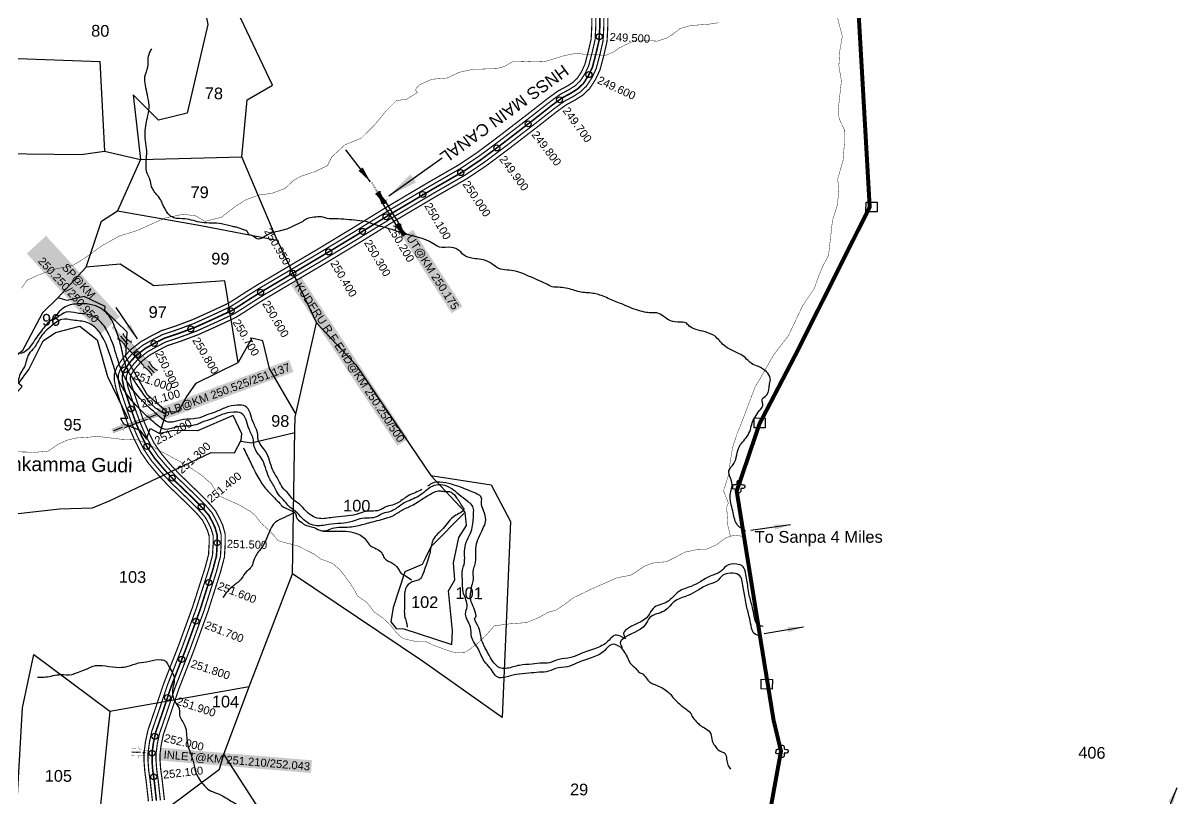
# Model space of a CAD drawing. Header units: feet. Extents: x 751091 to 766702, y 1607162 to 1618807.
# Drawn here: x 757541 to 760424, y 1614378 to 1616315 of the extents above; entities that cross this region are included whole.
import ezdxf
from ezdxf.enums import TextEntityAlignment as Align

# ---------------------------------------------------------------- set-up
doc = ezdxf.new("R2010")
doc.units = ezdxf.units.FT
doc.header["$LTSCALE"] = 15
doc.header["$MEASUREMENT"] = 0
doc.header["$PDMODE"] = 32
doc.header["$PDSIZE"] = 15
doc.linetypes.add('ACAD_ISO02W100', pattern=[15, 12, -3])
doc.linetypes.add('HIDDEN2', pattern=[0.1875, 0.125, -0.0625])
for name, color, linetype in [('CANAL1', 7, 'Continuous'), ('CSMark', 72, 'Continuous'), ('PLOT', 7, 'Continuous'), ('PLOT NO', 7, 'Continuous'), ('ROADS', 6, 'Continuous'), ('STRUCTURE', 5, 'Continuous'), ('TANKS-STREAM', 4, 'Continuous'), ('VILLAGE STONES', 240, 'Continuous')]:
    doc.layers.add(name, color=color, linetype=linetype)
doc.layers.add('VILLAGE BOUNDRY', color=5, linetype='HIDDEN2', lineweight=100)
doc.styles.get("Standard").update_dxf_attribs({"font": 'arial.ttf'})
doc.dimstyles.get("Standard").update_dxf_attribs({"dimtxt": 0.18, "dimasz": 40, "dimexe": 0.18, "dimexo": 0.0625, "dimgap": 0.09, "dimtad": 0, "dimtih": 1, "dimtoh": 1, "dimdec": 4, "dimzin": 0, "dimdsep": 46, "dimtxsty": 'Standard', "dimcen": 0.09, "dimadec": 0, "dimazin": 0, "dimtfac": 1, "dimtdec": 4, "dimtofl": 0, "dimtmove": 0, "dimatfit": 3, "dimfxl": 1, "dimtolj": 1, "dimtzin": 0, "dimarcsym": 0})

# ---------------------------------------------------------------- blocks, each defined once
blk = doc.blocks.new('IN')
at = {"layer": 'STRUCTURE', "color": 190, "const_width": 0.5}
for points in [[(763895.1, 1696672), (763895.1, 1696668), (763889.1, 1696664), (763881.7, 1696664), (763874.3, 1696664), (763868.3, 1696668), (763868.3, 1696672)], [(763871.3, 1696666), (763849.3, 1696666)], [(763871.3, 1696649.2), (763849.3, 1696649.2)], [(763868.3, 1696643.2), (763868.3, 1696647.2), (763874.3, 1696651.2), (763881.7, 1696651.2), (763881.7, 1696651.2), (763881.7, 1696651.2), (763889.1, 1696651.2), (763895.1, 1696647.2), (763895.1, 1696643.2)]]:
    blk.add_lwpolyline(points, dxfattribs=at)
at = {"layer": 'STRUCTURE', "color": 0}
blk.add_circle((763881.7, 1696657.6), 2.11, dxfattribs=at)
blk.add_leader([(763872.7, 1696657.6), (763851.2, 1696657.6)], dimstyle='Standard', override={"dimasz": 10, "dimgap": 0.09, "dimtad": 0}, dxfattribs=at)
blk = doc.blocks.new('SLB')
at = {"layer": 'STRUCTURE'}
h = blk.add_hatch(dxfattribs=at)
h.set_pattern_fill('DOTS', color=6, scale=20, angle=320.3722, style=0)
h.set_pattern_definition([(320.372247934, (-159.4327, -72.9564), (1.2786241598, 0.5641323054), [0, -1.25])])
h.paths.add_polyline_path([(769699.5, 1706871.1), (769699.5, 1706861.1), (769729.1, 1706861.1), (769732.1, 1706863.1), (769792.1, 1706863.1), (769795.1, 1706861.1), (769824.7, 1706861.1), (769824.7, 1706871.1), (769795.1, 1706871.1), (769792.1, 1706869.1), (769732.1, 1706869.1), (769729.1, 1706871.1)])
at = {"layer": 'STRUCTURE', "color": 6, "const_width": 0.628}
for points in [[(769726.1, 1706877.1), (769726.1, 1706873.1), (769732.1, 1706869.1), (769792.1, 1706869.1), (769798.1, 1706873.1), (769798.1, 1706877.1)], [(769726.1, 1706855.1), (769726.1, 1706859.1), (769732.1, 1706863.1), (769792.1, 1706863.1), (769798.1, 1706859.1), (769798.1, 1706855.1)]]:
    blk.add_lwpolyline(points, dxfattribs=at)
at = {"layer": 'STRUCTURE', "color": 6, "linetype": 'ACAD_ISO02W100', "ltscale": 0.5, "const_width": 0.5}
for points in [[(769699.5, 1706871.1), (769729.1, 1706871.1)], [(769699.5, 1706861.1), (769729.1, 1706861.1)], [(769795.1, 1706871.1), (769824.7, 1706871.1)], [(769795.1, 1706861.1), (769824.7, 1706861.1)]]:
    blk.add_lwpolyline(points, dxfattribs=at)
at = {"layer": 'STRUCTURE', "color": 6}
blk.add_lwpolyline([(769732.1, 1706863.1), (769792.1, 1706863.1)], dxfattribs=at)
blk.add_lwpolyline([(769732.1, 1706863.1), (769792.1, 1706863.1)], dxfattribs=at)
at = {"layer": 'STRUCTURE', "color": 0}
blk.add_circle((769762.1, 1706866.1), 1.24, dxfattribs=at)
for points in [[(769703.8, 1706866), (769726.7, 1706866)], [(769818.6, 1706865.8), (769795.7, 1706865.8)]]:
    blk.add_leader(points, dimstyle='Standard', override={"dimasz": 10, "dimgap": 0.09, "dimtad": 0}, dxfattribs=at)
blk = doc.blocks.new('SP')
at = {"layer": 'STRUCTURE'}
h = blk.add_hatch(dxfattribs=at)
h.set_pattern_fill('DASH', color=256, scale=8, style=0)
edge = h.paths.add_edge_path()
edge.add_spline(control_points=[(769825.7, 1706742.1), (769825.3, 1706741.8), (769823.8, 1706740.8), (769820.9, 1706740.3), (769817, 1706739.7), (769811.4, 1706738.9), (769804, 1706739.7), (769798.4, 1706741), (769795.6, 1706741.6)], knot_values=[0, 0, 0, 0, 1.613557, 5.24513, 8.624976, 13.470124, 22.190216, 30.746377, 30.746377, 30.746377, 30.746377], degree=3, periodic=0)
edge.add_line((769795.6, 1706741.6), (769792.6, 1706739.6))
edge.add_line((769792.6, 1706739.6), (769732.6, 1706739.6))
edge.add_line((769732.6, 1706739.6), (769729.6, 1706741.6))
edge.add_spline(control_points=[(769729.6, 1706741.6), (769726.9, 1706740.9), (769721.3, 1706739.5), (769713.9, 1706738.5), (769708.3, 1706739.1), (769704.4, 1706739.6), (769701.5, 1706740), (769700, 1706741), (769699.5, 1706741.3)], knot_values=[0, 0, 0, 0, 8.556161, 17.276253, 22.121402, 25.501247, 29.13282, 30.746377, 30.746377, 30.746377, 30.746377], degree=3, periodic=0)
edge.add_line((769699.5, 1706741.3), (769699.5, 1706722.1))
edge.add_spline(control_points=[(769699.5, 1706722.1), (769700, 1706722.4), (769701.4, 1706723.4), (769704.3, 1706724), (769708.2, 1706724.5), (769713.8, 1706725.3), (769721.2, 1706724.5), (769726.8, 1706723.3), (769729.6, 1706722.6)], knot_values=[0, 0, 0, 0, 1.613557, 5.24513, 8.624976, 13.470124, 22.190216, 30.746377, 30.746377, 30.746377, 30.746377], degree=3, periodic=0)
edge.add_line((769729.6, 1706722.6), (769732.6, 1706724.6))
edge.add_line((769732.6, 1706724.6), (769792.6, 1706724.6))
edge.add_line((769792.6, 1706724.6), (769795.6, 1706722.6))
edge.add_spline(control_points=[(769795.6, 1706722.6), (769798.4, 1706723.3), (769803.9, 1706724.8), (769811.3, 1706725.8), (769817, 1706725.1), (769820.9, 1706724.7), (769823.8, 1706724.2), (769825.2, 1706723.3), (769825.7, 1706723)], knot_values=[0, 0, 0, 0, 8.556161, 17.276253, 22.121402, 25.501247, 29.13282, 30.746377, 30.746377, 30.746377, 30.746377], degree=3, periodic=0)
edge.add_line((769825.7, 1706723), (769825.7, 1706742.1))
h.paths.add_polyline_path([(769764.2, 1706732.1, -1), (769761.1, 1706732.1, -1)], flags=0)
h.paths.add_polyline_path([(769761.1, 1706732.1, 1), (769764.2, 1706732.1, 1)], flags=16)
at = {"layer": 'STRUCTURE', "const_width": 0.628}
for points in [[(769726.6, 1706747.6), (769726.6, 1706743.6), (769732.6, 1706739.6), (769792.6, 1706739.6), (769798.6, 1706743.6), (769798.6, 1706747.6)], [(769726.6, 1706716.6), (769726.6, 1706720.6), (769732.6, 1706724.6), (769792.6, 1706724.6), (769798.6, 1706720.6), (769798.6, 1706716.6)]]:
    blk.add_lwpolyline(points, dxfattribs=at)
at = {"layer": 'STRUCTURE', "color": 3}
blk.add_lwpolyline([(769732.6, 1706724.6), (769792.6, 1706724.6)], dxfattribs=at)
blk.add_lwpolyline([(769732.6, 1706724.6), (769792.6, 1706724.6)], dxfattribs=at)
at = {"layer": 'STRUCTURE', "color": 0}
blk.add_circle((769762.6, 1706732.1), 1.55, dxfattribs=at)
at = {"layer": 'STRUCTURE'}
for points in [[(769699.5, 1706741.3), (769700.9, 1706740.5), (769704.4, 1706739.6), (769707.8, 1706739.2), (769712.6, 1706738.8), (769721.3, 1706739.7), (769729.6, 1706741.6)], [(769825.7, 1706742.1), (769824.3, 1706741.3), (769820.8, 1706740.3), (769817.5, 1706739.8), (769812.7, 1706739.2), (769804, 1706739.9), (769795.6, 1706741.6)], [(769699.5, 1706722.1), (769700.9, 1706723), (769704.4, 1706724), (769707.7, 1706724.5), (769712.5, 1706725), (769721.2, 1706724.4), (769729.6, 1706722.6)], [(769825.7, 1706723), (769824.3, 1706723.8), (769820.8, 1706724.7), (769817.4, 1706725.1), (769812.6, 1706725.5), (769803.9, 1706724.6), (769795.6, 1706722.6)]]:
    blk.add_spline(points, degree=3, dxfattribs=at)
at = {"layer": 'STRUCTURE', "color": 0}
blk.add_text('STREAM', height=5, dxfattribs=at).set_placement((769684.3, 1706732.1), align=Align.MIDDLE_CENTER)
for points in [[(769727.4, 1706732.1), (769700.8, 1706732.1)], [(769824.4, 1706732.1), (769800.5, 1706732.1)]]:
    blk.add_leader(points, dimstyle='Standard', override={"dimasz": 10, "dimgap": 0.09, "dimtad": 0}, dxfattribs=at)
blk = doc.blocks.new('UT')
at = {"layer": 'STRUCTURE'}
h = blk.add_hatch(dxfattribs=at)
h.set_pattern_fill('DASH', color=150, scale=8, angle=-39.6278, style=0)
h.set_pattern_definition([(320.372247933, (-4370.464, -6260.8811), (1.40800153113, 0.132407282), [1, -1])])
h.paths.add_polyline_path([(765163, 1700681.9), (765165.6, 1700680.6), (765167.2, 1700680.3), (765169.1, 1700680), (765172.4, 1700679.6), (765176.4, 1700679.3), (765179.5, 1700679.5), (765183.1, 1700679.9), (765187.7, 1700680.9), (765188.9, 1700681.2), (765193.1, 1700682.2), (765196.1, 1700680.2), (765196.1, 1700672.2), (765193.1, 1700670.2), (765190.5, 1700670.8), (765188.1, 1700671.3), (765185.5, 1700671.8), (765183.6, 1700672.1), (765181, 1700672.5), (765180.3, 1700672.5), (765178.5, 1700672.6), (765176.7, 1700672.6), (765174.6, 1700672.5), (765172.5, 1700672.3), (765170.4, 1700672), (765168.5, 1700671.7), (765166.1, 1700671.2), (765165, 1700670.8), (765163, 1700669.7)])
h.paths.add_polyline_path([(765259.1, 1700682.2), (765256.1, 1700680.2), (765256.1, 1700672.2), (765259.1, 1700670.2), (765261.9, 1700671), (765264.4, 1700671.6), (765266.4, 1700672), (765269.1, 1700672.5), (765272.7, 1700673), (765276.1, 1700673.1), (765278.6, 1700672.9), (765281.2, 1700672.7), (765283.9, 1700672.3), (765286.4, 1700671.9), (765288, 1700671.3), (765289.2, 1700670.6), (765289.1, 1700682.7), (765287.6, 1700681.8), (765285.7, 1700681.2), (765283, 1700680.7), (765281.2, 1700680.4), (765276.7, 1700679.9), (765272.7, 1700679.9), (765268.7, 1700680.3), (765264.8, 1700681), (765261.2, 1700681.7)])
at = {"layer": 'STRUCTURE', "color": 150, "const_width": 0.628}
for points in [[(765190.1, 1700688.2), (765190.1, 1700684.2), (765196.1, 1700680.2), (765256.1, 1700680.2), (765262.1, 1700684.2), (765262.1, 1700688.2)], [(765190.1, 1700664.2), (765190.1, 1700668.2), (765196.1, 1700672.2), (765256.1, 1700672.2), (765262.1, 1700668.2), (765262.1, 1700664.2)]]:
    blk.add_lwpolyline(points, dxfattribs=at)
at = {"layer": 'STRUCTURE', "color": 150}
for points in [[(765196.1, 1700680.2), (765256.1, 1700680.2)], [(765196.1, 1700672.2), (765256.1, 1700672.2)], [(765196.1, 1700672.2), (765256.1, 1700672.2)]]:
    blk.add_lwpolyline(points, dxfattribs=at)
at = {"layer": 'STRUCTURE', "color": 0}
blk.add_circle((765226.1, 1700676.2), 1.89, dxfattribs=at)
at = {"layer": 'STRUCTURE', "color": 150}
for points in [[(765163, 1700681.9), (765164.4, 1700681.1), (765167.9, 1700680.2), (765171.2, 1700679.8), (765176.1, 1700679.4), (765184.7, 1700680.3), (765193.1, 1700682.2)], [(765289.1, 1700682.7), (765287.8, 1700681.9), (765284.3, 1700680.9), (765280.9, 1700680.4), (765276.1, 1700679.8), (765267.4, 1700680.5), (765259.1, 1700682.2)], [(765163, 1700669.7), (765164.3, 1700670.6), (765167.8, 1700671.6), (765171.2, 1700672.1), (765176, 1700672.6), (765184.7, 1700672), (765193.1, 1700670.2)], [(765289.2, 1700670.6), (765287.8, 1700671.4), (765284.2, 1700672.3), (765280.9, 1700672.7), (765276.1, 1700673.1), (765267.4, 1700672.2), (765259.1, 1700670.2)]]:
    blk.add_spline(points, degree=3, dxfattribs=at)
at = {"layer": 'STRUCTURE', "color": 0}
blk.add_text('STREAM', height=5, dxfattribs=at).set_placement((765148.2, 1700675.8), align=Align.MIDDLE_CENTER)
for points in [[(765190.9, 1700676), (765164.2, 1700675.8)], [(765289.3, 1700676.7), (765265.4, 1700676.4)]]:
    blk.add_leader(points, dimstyle='Standard', override={"dimasz": 10, "dimgap": 0.09, "dimtad": 0}, dxfattribs=at)

msp = doc.modelspace()

# ---------------------------------------------------------------- linework, layer by layer
at = {"layer": 'CANAL1', "color": 1, "const_width": 3}
for points in [[(758962, 1616349.2), (758962, 1616307.8), (758960.4, 1616275.1), (758953.5, 1616245.2), (758944.6, 1616211.4), (758936.4, 1616193.7), (758925.6, 1616177.1), (758914.4, 1616166.6), (758900.4, 1616157.6), (758877.3, 1616145.2), (758850.4, 1616125.6), (758801.2, 1616087.1), (758761.5, 1616056.6), (758727.7, 1616030.6), (758674.5, 1615990.9), (758629.6, 1615960.9), (758551.8, 1615916.1), (758449.9, 1615855.8), (758363, 1615802.3), (758279.1, 1615751.6), (758185.4, 1615696.2), (758127.2, 1615661.8), (758099.2, 1615644.4), (758073.3, 1615627.6), (758053, 1615614.9), (758007.7, 1615593.9), (757963.9, 1615574.1), (757920, 1615557.8), (757886.2, 1615546.7), (757859.8, 1615533), (757835.2, 1615519.4), (757808.6, 1615498.6), (757790.6, 1615478.4), (757775.7, 1615456.7), (757769.2, 1615439.4), (757768.8, 1615422.9), (757774, 1615398.6), (757792.1, 1615343.4), (757805.1, 1615307.3), (757818.9, 1615275.6), (757834.4, 1615244.8), (757854.1, 1615215.9), (757879.6, 1615185.8), (757903.9, 1615159.9), (757932.2, 1615132.7), (757958.1, 1615107.5), (757977.1, 1615088), (757988.5, 1615074.5), (757995.5, 1615061.7), (758002, 1615047.4), (758005.9, 1615034), (758005.9, 1615014.1), (758004.4, 1614987.9), (757995.9, 1614955.4), (757964.6, 1614857.1), (757929.9, 1614761.8), (757892.3, 1614665.5), (757872.8, 1614606.9), (757852.9, 1614549.1), (757846.8, 1614520.4), (757843.2, 1614493.2), (757843.3, 1614470.4), (757845, 1614447.6), (757848.7, 1614420.9), (757854.2, 1614371.9)], [(759002, 1616350), (759002, 1616306.8), (759000.1, 1616269.6), (758992.4, 1616235.7), (758982.4, 1616197.8), (758971.4, 1616174.3), (758956.5, 1616151.3), (758939.2, 1616134.9), (758920.7, 1616123.1), (758898.6, 1616111.2), (758874.5, 1616093.7), (758825.7, 1616055.5), (758785.9, 1616024.9), (758751.9, 1615998.7), (758697.6, 1615958.2), (758650.7, 1615926.9), (758572, 1615881.6), (758470.5, 1615821.6), (758383.8, 1615768.1), (758299.6, 1615717.2), (758205.7, 1615661.8), (758147.9, 1615627.6), (758120.7, 1615610.7), (758094.8, 1615593.8), (758072.1, 1615579.7), (758024.4, 1615557.5), (757979.1, 1615537.1), (757933.2, 1615520), (757901.7, 1615509.7), (757878.8, 1615497.8), (757857.4, 1615485.9), (757836, 1615469.2), (757822.1, 1615453.7), (757811.4, 1615438.1), (757809.1, 1615431.7), (757808.9, 1615426.6), (757812.6, 1615409.1), (757830, 1615356.4), (757842.3, 1615322.1), (757855.1, 1615292.6), (757868.9, 1615265.2), (757886, 1615240.2), (757909.4, 1615212.4), (757932.3, 1615188.1), (757960, 1615161.5), (757986.3, 1615135.8), (758006.8, 1615114.9), (758021.7, 1615097.2), (758031.3, 1615079.6), (758039.7, 1615061.4), (758045.8, 1615039.7), (758045.9, 1615013), (758044.1, 1614981.7), (758034.3, 1614944.3), (758002.4, 1614844.2), (757967.4, 1614747.7), (757930, 1614651.9), (757910.7, 1614594.1), (757891.5, 1614538.4), (757886.2, 1614513.6), (757883.2, 1614490.7), (757883.3, 1614472), (757884.8, 1614451.8), (757888.4, 1614425.9), (757894.1, 1614375.2)]]:
    msp.add_lwpolyline(points, dxfattribs=at)
at = {"layer": 'CANAL1', "color": 5, "const_width": 3}
for points in [[(758972, 1616349.4), (758972, 1616307.5), (758970.3, 1616273.7), (758963.2, 1616242.9), (758954.1, 1616208), (758945.1, 1616188.9), (758933.3, 1616170.7), (758920.6, 1616158.7), (758905.5, 1616149), (758882.6, 1616136.7), (758856.4, 1616117.6), (758807.3, 1616079.2), (758767.6, 1616048.7), (758733.8, 1616022.6), (758680.3, 1615982.7), (758634.9, 1615952.4), (758556.9, 1615907.5), (758455, 1615847.3), (758368.2, 1615793.7), (758284.2, 1615743), (758190.5, 1615687.6), (758132.4, 1615653.3), (758104.6, 1615636), (758078.7, 1615619.1), (758057.8, 1615606.1), (758011.9, 1615584.8), (757967.7, 1615564.8), (757923.3, 1615548.3), (757890.1, 1615537.4), (757864.6, 1615524.2), (757840.8, 1615511), (757815.4, 1615491.2), (757798.5, 1615472.2), (757784.6, 1615452.1), (757779.2, 1615437.4), (757778.9, 1615423.8), (757783.6, 1615401.2), (757801.6, 1615346.7), (757814.4, 1615311), (757827.9, 1615279.9), (757843, 1615249.9), (757862.1, 1615222), (757887, 1615192.4), (757911, 1615167), (757939.2, 1615139.9), (757965.1, 1615114.6), (757984.5, 1615094.7), (757996.8, 1615080.2), (758004.4, 1615066.2), (758011.4, 1615050.9), (758015.9, 1615035.4), (758015.9, 1615013.9), (758014.3, 1614986.4), (758005.5, 1614952.7), (757974, 1614853.9), (757939.3, 1614758.3), (757901.7, 1614662.1), (757882.3, 1614603.7), (757862.6, 1614546.5), (757856.7, 1614518.7), (757853.2, 1614492.6), (757853.3, 1614470.8), (757854.9, 1614448.7), (757858.7, 1614422.2), (757864.2, 1614372.7)], [(758992, 1616349.8), (758992, 1616307), (758990.2, 1616270.9), (758982.7, 1616238.1), (758973, 1616201.2), (758962.7, 1616179.2), (758948.8, 1616157.8), (758933, 1616142.8), (758915.6, 1616131.7), (758893.3, 1616119.7), (758868.5, 1616101.7), (758819.6, 1616063.4), (758779.8, 1616032.8), (758745.8, 1616006.7), (758691.9, 1615966.4), (758645.5, 1615935.4), (758566.9, 1615890.2), (758465.4, 1615830.2), (758378.6, 1615776.7), (758294.5, 1615725.8), (758200.6, 1615670.4), (758142.8, 1615636.2), (758115.3, 1615619.1), (758089.4, 1615602.2), (758067.3, 1615588.5), (758020.2, 1615566.6), (757975.3, 1615546.3), (757929.9, 1615529.5), (757897.8, 1615518.9), (757874, 1615506.6), (757851.9, 1615494.3), (757829.2, 1615476.6), (757814.2, 1615459.9), (757802.5, 1615442.8), (757799.1, 1615433.6), (757798.9, 1615425.7), (757803, 1615406.4), (757820.5, 1615353.2), (757833, 1615318.4), (757846, 1615288.3), (757860.3, 1615260.1), (757878, 1615234.1), (757902, 1615205.8), (757925.2, 1615181.1), (757953.1, 1615154.3), (757979.3, 1615128.8), (757999.4, 1615108.2), (758013.4, 1615091.5), (758022.3, 1615075.1), (758030.3, 1615057.9), (758035.8, 1615038.3), (758035.9, 1615013.3), (758034.1, 1614983.2), (758024.7, 1614947.1), (757993, 1614847.5), (757958, 1614751.3), (757920.6, 1614655.3), (757901.2, 1614597.3), (757881.9, 1614541.1), (757876.4, 1614515.3), (757873.2, 1614491.3), (757873.3, 1614471.6), (757874.8, 1614450.8), (757878.5, 1614424.7), (757884.1, 1614374.4)]]:
    msp.add_lwpolyline(points, dxfattribs=at)
at = {"layer": 'CANAL1', "color": 1, "linetype": 'HIDDEN2', "ltscale": 5, "const_width": 4}
msp.add_lwpolyline([(758982, 1616349.6), (758982, 1616307.3), (758980.3, 1616272.3), (758972.9, 1616240.5), (758963.5, 1616204.6), (758953.9, 1616184), (758941.1, 1616164.2), (758926.8, 1616150.8), (758910.6, 1616140.4), (758888, 1616128.2), (758862.4, 1616109.7), (758813.5, 1616071.3), (758773.7, 1616040.8), (758739.8, 1616014.7), (758686.1, 1615974.6), (758640.2, 1615943.9), (758561.9, 1615898.9), (758460.2, 1615838.7), (758438.9, 1615825.6), (758373.4, 1615785.2), (758289.3, 1615734.4), (758215.1, 1615690.5), (758195.6, 1615679), (758137.6, 1615644.7), (758110, 1615627.6), (758084, 1615610.7), (758062.6, 1615597.3), (758016, 1615575.7), (757971.5, 1615555.6), (757926.6, 1615538.9), (757894, 1615528.2), (757868.6, 1615515), (757846.3, 1615502.6), (757826.9, 1615487.5), (757822.3, 1615483.9), (757806.3, 1615466), (757794.8, 1615449.2), (757793.6, 1615447.4), (757789.1, 1615435.5), (757788.9, 1615424.7), (757793.3, 1615403.8), (757814, 1615341.6), (757823.7, 1615314.7), (757837, 1615284.1), (757851.6, 1615255), (757870.1, 1615228), (757894.5, 1615199.1), (757918.1, 1615174), (757946.1, 1615147.1), (757972.2, 1615121.7), (757991.9, 1615101.4), (758005.1, 1615085.9), (758013.4, 1615070.6), (758020.9, 1615054.4), (758025.9, 1615036.8), (758025.9, 1615013.6), (758024.2, 1614984.8), (758015.1, 1614949.9), (757983.5, 1614850.7), (757948.7, 1614754.8), (757911.1, 1614658.7), (757891.8, 1614600.5), (757872.2, 1614543.8), (757866.5, 1614517), (757863.2, 1614492), (757863.2, 1614491.9), (757863.3, 1614471.2), (757864.9, 1614449.7), (757868.6, 1614423.4), (757874.1, 1614373.5)], dxfattribs=at)
at = {"layer": 'CSMark', "color": 84, "const_width": 2}
msp.add_lwpolyline([(758204.9, 1615707.8), (758225.2, 1615673.3)], dxfattribs=at)
at = {"layer": 'CSMark', "color": 3}
for p in [(758980.7, 1616281.2), (758955, 1616186.3), (758881.4, 1616123.4), (758803.1, 1616063.3), (758724.6, 1616003.3), (758634.6, 1615941.7), (758539.6, 1615887.1), (758448, 1615831.3), (758389.1, 1615794.9), (758304.6, 1615743.6), (758215.1, 1615690.5), (758134.6, 1615642.9), (758060.6, 1615596.4), (757960.1, 1615551.3), (757868.4, 1615514.9), (757826.9, 1615487.5), (757794.8, 1615449.2), (757810.6, 1615351.8), (757850.1, 1615258), (757913.6, 1615178.8), (757986.2, 1615107.4), (758025.9, 1615017.1), (758005, 1614918.1), (757972.9, 1614821.5), (757937.4, 1614726), (757901.8, 1614630.7), (757870.1, 1614534), (757863.2, 1614492), (757867.3, 1614432.9)]:
    msp.add_point(p, dxfattribs=at)
at = {"layer": 'PLOT'}
for points in [[(757920.9, 1616672.9), (757979.7, 1616429.4), (758002.6, 1616311.4), (757950.6, 1616089.8), (757879.3, 1616072.4), (757815.7, 1616135.7), (757834.4, 1615974.1), (757777.1, 1615846.5), (757985.1, 1615809.5), (758175.5, 1615772.7), (758087.5, 1615981.2)], [(757346.2, 1616308), (757407.6, 1616268.6), (757482.1, 1616228.4), (757733, 1616218.8), (757744.2, 1615995.1), (757834.4, 1615974.1), (758087.5, 1615981.2), (758101.1, 1616123.6), (758164.1, 1616160.2), (758084.2, 1616327.8), (757979.7, 1616429.4), (757770.1, 1616388.8), (757678.2, 1616410.5), (757676.4, 1616336), (757591.1, 1616369), (757648.7, 1616554.5), (757553.4, 1616545.9)], [(757275.9, 1616142), (757280.3, 1616018.6), (757320.5, 1615991.8), (757414.3, 1615989.9), (757685.9, 1615986.7), (757744.2, 1615995.1)], [(758222.3, 1615339), (758156.5, 1615452.2), (758140.4, 1615521.9), (758112.9, 1615528.2), (758078, 1615467.7), (758045.3, 1615671.2), (757867.9, 1615658.6), (757783.3, 1615712.9), (757698.8, 1615705.7), (757737.2, 1615820.6), (757777.1, 1615846.5)], [(758175.5, 1615772.7), (758274.1, 1615566.1), (758372.3, 1615461.8), (758560, 1615185.3), (758710.9, 1615161.9), (758758.7, 1615070.4), (758738.1, 1614581.4), (758538.7, 1614721.4), (758214.3, 1614939.9), (758220, 1615298.8), (758220.5, 1615330.9), (758274.1, 1615566.1)], [(757698.8, 1615705.7), (757628.2, 1615628.6), (757589.2, 1615591.7), (757538.7, 1615495.8), (757511.6, 1615474.4), (757506.3, 1615436.5), (757417.2, 1615371.9), (757400.6, 1615352.6), (757339.4, 1615251.4), (757333.5, 1615217.3), (757432.7, 1615244.7), (757476.6, 1615241.8), (757455, 1615299.9), (757482.6, 1615353.5), (757512.9, 1615378.3), (757538.5, 1615407.2), (757506.2, 1615435.9)], [(757529.9, 1615414.9), (757555.4, 1615450.3), (757591.1, 1615521.9), (757622.3, 1615542.1), (757682.8, 1615558.2), (757725.7, 1615524.2), (757752.1, 1615432.9), (757800.8, 1615331.1), (757802.5, 1615327.3), (757784.6, 1615327.5), (757792.1, 1615314.5), (757832.3, 1615298.5), (757849.2, 1615276), (757858.8, 1615302.6), (757882.9, 1615290.2), (757899.7, 1615345.2), (757851.6, 1615385.8), (757797.7, 1615480.4), (757801.1, 1615543.6), (757745.3, 1615596.9), (757746, 1615606.9), (757693.4, 1615632.1), (757651.3, 1615622.1), (757628.2, 1615628.6)], [(757899.7, 1615345.2), (757928.6, 1615344.2), (757948.3, 1615380.1), (757973.3, 1615415.5), (758078, 1615467.7)], [(757521.1, 1615089.2), (757632.2, 1615102.1), (757714.7, 1615104.3), (757758.7, 1615122.9), (758010.6, 1615242.9), (758069.4, 1615241.6), (758086, 1615273.6), (758087.5, 1615289.4), (758065.9, 1615334.7), (757976.9, 1615296.7), (757916.6, 1615297.6), (757882.9, 1615290.2)], [(758084.8, 1615271.3), (758110.9, 1615266.5), (758219.9, 1615292.3)], [(758560, 1615185.3), (758645.9, 1615093.7), (758560.1, 1615007), (758546.5, 1614979.4), (758538.5, 1614963.3), (758495.1, 1614944.8), (758466, 1614856), (758459.5, 1614820.3), (758472.8, 1614803.5), (758492.7, 1614802.4), (758612.5, 1614763), (758614.2, 1614797.5), (758604.1, 1614897.7), (758620.1, 1614925.1), (758616.7, 1614967.3), (758629.9, 1615030.6), (758649, 1615060.1), (758645.9, 1615093.7)], [(757308.9, 1614258.2), (757607, 1614223.9), (757727.5, 1614295.1), (757831.1, 1614301.8), (757919, 1614119.9), (757948.1, 1614064.6), (757961.2, 1613962.4), (757838.1, 1613705.3), (757994.6, 1613735.4), (758212.1, 1613773.3), (758263.4, 1613691.9), (758309.4, 1613836.4), (758445.8, 1614083.1), (758251.7, 1614165.3), (758171.1, 1614290.6), (758043, 1614489.8), (758108.9, 1614666.5), (758214.3, 1614939.9)], [(757600.3, 1614224.7), (757520.9, 1614283.8), (757539.6, 1614604.9), (757567.6, 1614738.1), (757758.1, 1614596.5), (758105.9, 1614658.5)], [(757758.1, 1614596.5), (757727.5, 1614295.1)], [(757831.1, 1614301.8), (758031.8, 1614452.3), (758043, 1614489.8)]]:
    msp.add_lwpolyline(points, dxfattribs=at)
at = {"layer": 'ROADS', "linetype": 'HIDDEN2', "ltscale": 10, "const_width": 1}
for points in [[(759308.7, 1615032.6), (759301.8, 1615060.9), (759299.1, 1615106.5), (759303.2, 1615116.6), (759291.2, 1615147.2), (759303, 1615183.9), (759308.1, 1615221.1), (759314.2, 1615257), (759326, 1615292.4), (759334.1, 1615311.4), (759370.6, 1615407.8), (759381, 1615424.6), (759416.8, 1615487.2), (759453, 1615534), (759488.6, 1615608.7), (759517.9, 1615652.3), (759529.7, 1615685.4), (759540.8, 1615711.1), (759553.5, 1615734.6), (759563.3, 1615821.6), (759575.1, 1615859.3), (759579.1, 1615892.1), (759576.5, 1615926.4), (759589.7, 1615971.3), (759593.3, 1616015), (759593.8, 1616047.4), (759580.2, 1616075.9), (759577.5, 1616096.9), (759585.7, 1616170.7), (759579.3, 1616207.7), (759581.7, 1616245.8), (759587.9, 1616282.1), (759574.8, 1616333)], [(759279.1, 1616315.9), (759252.8, 1616312), (759209.5, 1616309), (759182.6, 1616301.4), (759166, 1616288.3), (759150.6, 1616278.2), (759126.1, 1616270), (759099.3, 1616271), (759073.8, 1616273.2), (759043.7, 1616259.6), (759030.9, 1616253.1), (759017.9, 1616243.5), (758996.8, 1616234.5), (758937.8, 1616237.8), (758923.2, 1616239.8), (758892.6, 1616233.5), (758868.2, 1616226), (758843.1, 1616218.4), (758798.6, 1616219.7), (758764.5, 1616218.9), (758743, 1616206.4), (758723.4, 1616201.2), (758695.4, 1616200.4), (758665.5, 1616199.6), (758631.3, 1616192.2), (758600.3, 1616177.8), (758562.5, 1616174.7), (758531.8, 1616161.1), (758520.7, 1616149.1), (758526.3, 1616141.7), (758500.4, 1616125.4), (758473.4, 1616121.1), (758447.4, 1616095), (758419.1, 1616060.4), (758385.5, 1616027.5), (758345, 1616011), (758312.4, 1615980.8), (758301.8, 1615959.5), (758271.5, 1615944.3), (758235.1, 1615932.5), (758215.8, 1615921.2), (758195.7, 1615902.3), (758162.7, 1615889.8), (758129.9, 1615885.5), (758096.2, 1615873), (758070, 1615856.3), (758036.8, 1615830.1), (757995.7, 1615819.8), (757972, 1615833.8), (757940.6, 1615837.6), (757895.4, 1615828), (757874.7, 1615818.8), (757827, 1615797.4), (757781, 1615783), (757736.9, 1615758.4), (757709.3, 1615738.3), (757683.8, 1615720.9), (757664.5, 1615709.6), (757639.1, 1615704.5), (757613.1, 1615698.7), (757580.1, 1615686.2), (757551.5, 1615673.3), (757537.1, 1615653)], [(757505.5, 1615244.5), (757542.2, 1615244), (757574.7, 1615243.5), (757603.3, 1615246), (757628.2, 1615263.2), (757652, 1615273.8), (757672.5, 1615278.8), (757705, 1615280.8), (757723.8, 1615283.4), (757785.7, 1615275.8), (757828, 1615274), (757856.6, 1615262.4), (757882.3, 1615247.4), (757937.2, 1615217.9), (757961.3, 1615203.4), (757987.5, 1615185.6), (758010.9, 1615165), (758030.9, 1615134.6), (758055, 1615123.5), (758080.8, 1615111.9), (758107.7, 1615096.3), (758121.1, 1615085.4), (758135.5, 1615066.6), (758154.4, 1615049.5), (758167.7, 1615035.7), (758177.7, 1615022.6), (758229.1, 1615008.8), (758270, 1614987.9), (758284.5, 1614977), (758314.3, 1614965.9), (758333.8, 1614948.7), (758349.3, 1614928.2), (758366.4, 1614903.7), (758376.4, 1614884.7), (758400.4, 1614868), (758418.1, 1614844.7), (758441, 1614828.6), (758458.8, 1614812), (758476, 1614790.3), (758489.9, 1614778.3), (758525.9, 1614769.9), (758549.6, 1614769.6), (758565.3, 1614762), (758597.8, 1614749.8), (758615.3, 1614744.4), (758631.6, 1614742.5), (758642.9, 1614742.9), (758652.5, 1614747.9), (758677.1, 1614766.7), (758695.4, 1614783.9), (758718.6, 1614810), (758758.1, 1614815), (758798.2, 1614817.9), (758829.4, 1614830.4), (758852.7, 1614843.6), (758872, 1614848.9), (758890.8, 1614861.1), (758915.9, 1614879.9), (758961.3, 1614901.8), (759025.1, 1614929.8), (759060.2, 1614936.6), (759094.3, 1614959.3), (759118.1, 1614967.9), (759148.1, 1614969.8), (759173.1, 1614982.4), (759194.7, 1614993.9), (759225.2, 1615000.3), (759244.9, 1614999.4), (759273.9, 1615012.5), (759295.7, 1615028.8), (759315.6, 1615035.9), (759344.3, 1615033.2)]]:
    msp.add_lwpolyline(points, dxfattribs=at)
at = {"layer": 'TANKS-STREAM'}
for points in [[(759346.7, 1615045.9), (759324.2, 1615064.4), (759314.4, 1615096.8), (759307.7, 1615137.4), (759312.3, 1615167.3), (759304.7, 1615196.7), (759316.8, 1615215), (759330.7, 1615258), (759341.6, 1615272.2), (759352.4, 1615286.9), (759359.5, 1615304.2), (759364.3, 1615320.9), (759370.1, 1615330.6), (759381, 1615347.6), (759389.1, 1615359.6), (759387.8, 1615375), (759399, 1615386.6), (759406.2, 1615413.5), (759408, 1615428.6), (759398.3, 1615444.3), (759378.4, 1615457.5), (759361, 1615465), (759344.9, 1615480), (759330.6, 1615489.3), (759291.6, 1615510.9), (759269.9, 1615532.8), (759245, 1615543.8), (759221.9, 1615550.2), (759205.7, 1615558.4), (759197, 1615566.1), (759183.4, 1615568.2), (759158.7, 1615571.6), (759140.7, 1615583.2), (759124.1, 1615591.4), (759108.9, 1615591.6), (759093.7, 1615593.4), (759073.5, 1615598.8), (759031.6, 1615615.7), (759014.9, 1615622.4), (758982.4, 1615635.8), (758968.8, 1615639.4), (758935.4, 1615643.2), (758901.8, 1615652.1), (758882.8, 1615655), (758863.1, 1615656.8), (758848, 1615663.8), (758825.7, 1615673.6), (758766.5, 1615696.2), (758724.8, 1615704.8), (758707.5, 1615717.2), (758685.2, 1615724.7), (758665.9, 1615727.2), (758640.6, 1615737.1), (758632.3, 1615745.5), (758610.4, 1615755), (758581.2, 1615755.4), (758565, 1615764.7), (758491.5, 1615789.8), (758463.1, 1615799.3), (758424.1, 1615810.1), (758402.2, 1615817.6), (758349.1, 1615824.4), (758321.4, 1615826), (758306.2, 1615826.2), (758285.8, 1615831.4), (758267.9, 1615830.1), (758250, 1615826.6), (758238.9, 1615818.8), (758217.1, 1615808.8), (758204.6, 1615802.5), (758167.2, 1615792.4), (758146.2, 1615782.9), (758125.6, 1615775.9), (758112.2, 1615784.9), (758106, 1615786.1), (758101.9, 1615794.1), (758092.5, 1615798.4), (758074, 1615805.1), (758064.5, 1615806.8), (758036.8, 1615813.6), (757987.5, 1615817), (757945.2, 1615826), (757917.9, 1615829), (757902.5, 1615839.5), (757896.2, 1615850.3), (757890.6, 1615860.5), (757886.2, 1615870.8), (757876.2, 1615885), (757868.7, 1615894.6), (757862, 1615906.4), (757858, 1615924.3), (757851.8, 1615938), (757848.6, 1615954.7), (757849.3, 1615979.4), (757849.9, 1615995.7), (757846.9, 1616021.6), (757846, 1616041.7), (757852.7, 1616084.4), (757856.1, 1616109.7), (757851.5, 1616136), (757846.9, 1616159.6), (757845.3, 1616180.5), (757852.9, 1616206), (757853.5, 1616223.1), (757857.2, 1616240.9), (757862.7, 1616250.6)], [(757625.5, 1615579.1), (757611, 1615572.6), (757589.9, 1615550.5), (757566.7, 1615518.6), (757542.7, 1615492.6), (757520.8, 1615490), (757480.3, 1615493.5), (757435.1, 1615524.3), (757421.9, 1615590.1), (757419, 1615613.6), (757404.5, 1615619.7), (757371.8, 1615626.4), (757272.7, 1615629.5), (757246.6, 1615629.9)], [(757898.8, 1615337.1), (757872, 1615353.8), (757846.7, 1615382.1), (757822.8, 1615416), (757796.5, 1615463.3), (757785.2, 1615510.2), (757772.4, 1615549.8), (757764.3, 1615570.2), (757736, 1615602.1), (757676.8, 1615613.9), (757642.5, 1615604.3), (757616.4, 1615574.5)], [(759382.1, 1614785.5), (759370.7, 1614788.3), (759359.8, 1614810.7), (759355.6, 1614832.5), (759347.5, 1614863.8), (759344.3, 1614883.6), (759337.8, 1614920.4), (759332, 1614934.8), (759315.4, 1614941.3), (759289.7, 1614936.1), (759274.9, 1614921.7), (759253.8, 1614912.8), (759226.2, 1614898.1), (759202.1, 1614885.6), (759171.1, 1614872.5), (759142.6, 1614846.8), (759107.1, 1614830.5), (759095.5, 1614812.8), (759038.4, 1614776), (759033.3, 1614767.6), (759038, 1614755.5), (759020, 1614763.4), (758994.3, 1614748.4), (758963.1, 1614730.8), (758924.1, 1614716.6), (758901.4, 1614707.9), (758871.4, 1614703.4), (758847.6, 1614694.7), (758830.5, 1614693.9), (758804.7, 1614691.5), (758773, 1614688.5), (758742.3, 1614681), (758730.8, 1614680.4), (758707.5, 1614705), (758693.8, 1614720.9), (758678.7, 1614751.5), (758661.8, 1614782.3), (758659, 1614807.1), (758646.6, 1614839.2), (758650.3, 1614858.2), (758641.7, 1614891), (758638.7, 1614926.2), (758639, 1614949.5), (758642.7, 1614962.6), (758645.3, 1615007.7), (758662.1, 1615050.8), (758666.6, 1615090.1), (758665.9, 1615104.6), (758645.7, 1615125.1), (758625.9, 1615141.4), (758606.8, 1615155.2), (758583.8, 1615162.2), (758563.5, 1615158.2), (758529.6, 1615133.8), (758493.4, 1615116.8), (758468.9, 1615100.3), (758453.9, 1615093.9), (758435.4, 1615088.6), (758425.5, 1615082.6), (758406.4, 1615078.9), (758382.7, 1615076.8), (758363.2, 1615070.6), (758335.5, 1615065.8), (758303.8, 1615062.8), (758287.8, 1615060.3), (758271.2, 1615060.2), (758251.3, 1615067.6), (758216.8, 1615099.5), (758205.8, 1615107.6), (758194.3, 1615121.6), (758179.2, 1615137.7), (758169.3, 1615156), (758155.1, 1615181.2), (758136.6, 1615228.1), (758118.4, 1615257.8), (758116.6, 1615274.5), (758105.7, 1615301.1), (758086.1, 1615340.7), (758066, 1615343.4), (758037.9, 1615337.4), (758011.2, 1615326), (757990, 1615319), (757978.2, 1615313.7), (757956.5, 1615309.1), (757924, 1615306.1), (757897.9, 1615300.4), (757864.3, 1615321.2), (757843.9, 1615339.7), (757827.9, 1615355.6), (757791.2, 1615401.7), (757781, 1615420.5), (757763.5, 1615470.3), (757741.7, 1615526.8), (757720.6, 1615555.5), (757700.1, 1615567.7), (757665.7, 1615573.1), (757637.8, 1615575.1), (757625.8, 1615569), (757612.3, 1615558.9), (757585, 1615531.7), (757569.2, 1615504.9), (757555.1, 1615488), (757544.3, 1615456.8), (757532.1, 1615434.7), (757527, 1615417.4), (757507.4, 1615398.2), (757475.7, 1615366.8), (757450.1, 1615336), (757440.5, 1615303.6), (757432.6, 1615265.1), (757425.7, 1615242.8), (757420.7, 1615228.2), (757373.7, 1615214.2), (757333.6, 1615206.9), (757315.5, 1615211.9), (757301.4, 1615226), (757281.1, 1615238), (757249.1, 1615244.9), (757202.8, 1615248.4), (757178.5, 1615232.5), (757154.7, 1615203.4), (757142.7, 1615181.5), (757135.1, 1615167.7), (757120.6, 1615155.3), (757109.8, 1615132.3), (757094.4, 1615085.2), (757092, 1615035), (757085.8, 1614994.1), (757085.6, 1614982), (757062.1, 1614944.6), (757049.2, 1614923.6), (757033.2, 1614896.5), (757024.2, 1614877.5), (757012, 1614867.7), (756988.5, 1614866.3), (756952.4, 1614868.1), (756889.7, 1614889.2), (756861.2, 1614899.6), (756822.7, 1614905.3), (756803.2, 1614907.7), (756788.8, 1614906.6), (756766.3, 1614909.1), (756737.3, 1614914.3), (756703, 1614914.4), (756689.7, 1614919.7), (756637.6, 1614922.6), (756615.8, 1614920.2), (756624.7, 1614894.7), (756631, 1614889), (756644.1, 1614892.3), (756652, 1614897.7), (756668.3, 1614902.2), (756714.9, 1614902.4), (756739.7, 1614899)], [(758091.8, 1615254.2), (758107.7, 1615220.7), (758115.7, 1615204.8), (758122.5, 1615190.6), (758132.8, 1615173.5), (758141.4, 1615159.4), (758152.9, 1615146.4), (758169.1, 1615129.2), (758182.9, 1615115), (758187.5, 1615109.7), (758223.3, 1615085.4), (758223.8, 1615080.8), (758236.6, 1615068.8), (758243.4, 1615063), (758268.4, 1615055.4), (758287.3, 1615047.1), (758297.9, 1615047.8), (758314.2, 1615053.6), (758356.9, 1615056.8), (758374.8, 1615059.4), (758409.6, 1615068.5), (758452.7, 1615080.3), (758475.6, 1615090.9), (758483.4, 1615096.2), (758508.4, 1615108.6), (758564.3, 1615141.9), (758578.5, 1615146.6), (758587.7, 1615146.2), (758600.7, 1615145.4), (758606.2, 1615145.3), (758622.1, 1615132.4), (758630.3, 1615121.1), (758637.9, 1615108), (758642.2, 1615102.9), (758622.4, 1615085.9), (758590.4, 1615053.3), (758576.8, 1615039.8), (758565.7, 1615025.1), (758558.5, 1614997.7), (758555, 1614982.1), (758547.8, 1614961.1), (758540.2, 1614939.1), (758530.6, 1614925.1), (758518.9, 1614921.3), (758499.9, 1614909.3), (758494, 1614878), (758493.6, 1614851.9), (758495.2, 1614830.2), (758499.3, 1614817.8), (758500.6, 1614806.9)], [(758218.5, 1615092.4), (758194.1, 1615080.7), (758171.6, 1615068.5), (758141.2, 1615010.8), (758123, 1614986), (758115.1, 1614966), (758108.6, 1614953.5), (758099.1, 1614945.6), (758086.8, 1614927.7), (758066.4, 1614910.1), (758051.8, 1614896), (758040.4, 1614880.9)], [(758290.7, 1615046.2), (758325.9, 1615046.5), (758354.3, 1615045.3), (758376.8, 1615039.3), (758390.7, 1615031.6), (758401.7, 1615018.8), (758411.2, 1615008.3), (758427.3, 1615000.6), (758437.5, 1614991.1), (758443.5, 1614979.5), (758459.5, 1614968.5), (758477.6, 1614953.9), (758483.3, 1614943.6), (758496.4, 1614934.8), (758511.7, 1614924.9)], [(759033.6, 1614757.7), (759052.2, 1614728.7), (759053.8, 1614725.3), (759058.8, 1614715.5), (759072.1, 1614703.1), (759078.8, 1614695.4), (759090.1, 1614688.9), (759100.1, 1614676.5), (759109.7, 1614667.5), (759123.1, 1614661.8), (759151.6, 1614645.4), (759159.2, 1614638.1), (759166.6, 1614628.7), (759177.2, 1614618.6), (759194.3, 1614604), (759208.1, 1614592.8), (759214.7, 1614580.9), (759226.4, 1614567.7), (759234.7, 1614560.4), (759246.9, 1614553), (759259.4, 1614540.6), (759262.6, 1614523), (759269.2, 1614511.1), (759281.7, 1614497.4), (759294.3, 1614491.7), (759298.7, 1614476.9), (759302.3, 1614462.5), (759308.5, 1614452.3)], [(757577.4, 1614682), (757597.4, 1614682.3), (757634.9, 1614688.1), (757663.1, 1614688.7), (757674.7, 1614692.7), (757692.6, 1614699.1), (757705.7, 1614705), (757713.9, 1614708.5), (757781.5, 1614706.1), (757803.3, 1614709.2), (757829.1, 1614717.1), (757856.7, 1614721.5), (757886.2, 1614725.4), (757898.2, 1614720.4), (757905.3, 1614708.3), (757915.2, 1614691.2), (757918.9, 1614673.8), (757915.2, 1614655.5), (757915.9, 1614631.8), (757922.9, 1614617.2), (757931.4, 1614601.7), (757932.1, 1614587.2), (757945.4, 1614560.1), (757950.6, 1614521.4), (757955.2, 1614503), (757960.8, 1614487.5), (757968.1, 1614460.8), (757973.7, 1614441.4), (757981.7, 1614426.4), (758009.4, 1614398.2), (758029.6, 1614390.1), (758065.5, 1614369.4), (758083.3, 1614361.4), (758108.9, 1614357.2), (758129.4, 1614355.6), (758148.4, 1614347.9), (758160.8, 1614340.5), (758166.1, 1614334.6), (758173.2, 1614323.4), (758190.8, 1614302.4), (758201.7, 1614290.2), (758212.2, 1614280.4), (758223.2, 1614273), (758253.5, 1614247.7), (758273, 1614223.8), (758292.6, 1614210.5), (758308.4, 1614199.6), (758321.4, 1614189.8), (758331.8, 1614176.6), (758340.8, 1614162.5), (758350.7, 1614146.9), (758363.6, 1614124.2), (758379.1, 1614093.6), (758387.1, 1614080.5), (758404.9, 1614073.4), (758417.4, 1614068), (758433.8, 1614061.6), (758445.2, 1614051.1), (758484.7, 1613966.3), (758498.2, 1613931.3), (758515.6, 1613910.3), (758530.1, 1613895.4), (758545.4, 1613879.7), (758576.8, 1613861.5), (758596.5, 1613838.1), (758620.7, 1613817.2), (758641.6, 1613791.4), (758692.2, 1613761), (758703.9, 1613751), (758724.6, 1613740.4), (758812, 1613707.3), (758875.3, 1613713.1), (758915, 1613721.7), (758986.4, 1613741.3), (759021, 1613776.7), (759043.8, 1613801.3), (759064.9, 1613826.5), (759118.2, 1613886.3), (759126.5, 1613917.8), (759153.1, 1613950.2), (759164.4, 1613971.9), (759180.5, 1613989.3), (759211.3, 1614017.4), (759237.2, 1614042), (759255.7, 1614050), (759286.4, 1614072.6), (759318.3, 1614089.2), (759354.4, 1614105.1), (759384.4, 1614117.4), (759426.5, 1614130.2), (759459.5, 1614141.9), (759495.6, 1614155.4), (759531, 1614164.6), (759573.7, 1614171.9), (759628.5, 1614186.6), (759659.7, 1614201.4), (759687.1, 1614204), (759740.7, 1614209.3), (759814.3, 1614211.4), (759828.5, 1614226.3), (759863.9, 1614233.7), (759887.2, 1614245), (759920.1, 1614250.6), (759960.9, 1614254.9), (760022.5, 1614264.9), (760060.2, 1614263.8), (760090, 1614263.4), (760120.4, 1614263), (760138.2, 1614268.2), (760126.7, 1614261.7), (760169.4, 1614267.2), (760221.2, 1614271.9), (760244.9, 1614274), (760271.7, 1614276.1), (760296.6, 1614275.7), (760314.9, 1614279.1), (760333.9, 1614285.5), (760346.7, 1614287.8), (760361.9, 1614290.6), (760371.9, 1614296.7), (760384.2, 1614309.3)]]:
    msp.add_spline(points, degree=3, dxfattribs=at)
for points, knots in [([(758537.5, 1615150.2), (758526.7, 1615144.1), (758504.4, 1615138.1), (758483.3, 1615119.3), (758463.3, 1615110.4), (758447.1, 1615108.8), (758433.8, 1615097.7), (758414.8, 1615096.2), (758393.6, 1615096.2), (758371, 1615086.5), (758344.3, 1615082.9), (758318.9, 1615081.9), (758297.8, 1615077.5), (758279.6, 1615076.9), (758252, 1615087.2), (758236.9, 1615111.8), (758213.9, 1615125.3), (758204.4, 1615141.1), (758188, 1615153.9), (758178.9, 1615176.6), (758159.4, 1615204), (758154.1, 1615243.3), (758126.3, 1615268.5), (758128.3, 1615296.9), (758111.1, 1615321.2), (758107.1, 1615360.6), (758072.5, 1615361.9), (758047.5, 1615356.4), (758023.7, 1615343.4), (758002.7, 1615338.5), (757985.6, 1615329.5), (757963, 1615325.5), (757936, 1615326.8), (757903.1, 1615311.5), (757876.8, 1615337.1), (757855, 1615355.9), (757829.2, 1615381.8), (757806.9, 1615408.1), (757785.6, 1615447.3), (757773.2, 1615490.6), (757757.5, 1615537.8), (757735.1, 1615572), (757707.3, 1615589.2), (757678.2, 1615588.7), (757651.9, 1615596.5), (757635.7, 1615587), (757628.8, 1615581.7), (757625.5, 1615579.1)], [1519.572204, 1519.572204, 1519.572204, 1519.572204, 1558.09895, 1588.477393, 1605.215263, 1624.98967, 1636.899307, 1656.897624, 1681.337366, 1702.300411, 1731.215033, 1763.916947, 1780.577312, 1797.628141, 1819.3928, 1867.668167, 1881.697198, 1900.279192, 1923.040483, 1944.364188, 1974.06253, 2025.840337, 2061.654434, 2078.912796, 2108.506469, 2153.83385, 2174.678922, 2204.182803, 2234.000821, 2256.981821, 2270.303119, 2293.074242, 2326.569797, 2354.025814, 2394.629374, 2422.864099, 2446.050338, 2506.556978, 2528.588073, 2582.803653, 2644.979517, 2681.602969, 2706.077343, 2741.834654, 2770.596867, 2784.434261, 2797.548553, 2797.548553, 2797.548553, 2797.548553]), ([(758658.3, 1614881), (758659.6, 1614892.6), (758662.3, 1614916.8), (758667.8, 1614918.8), (758664.5, 1614948.1), (758674.9, 1614973.1), (758667.4, 1615010.3), (758689.9, 1615050), (758701.8, 1615079.7), (758681.4, 1615115.8), (758695.1, 1615132.9), (758652.4, 1615148.1), (758634.7, 1615156.6), (758615.5, 1615162.5), (758570.3, 1615173.3), (758559.2, 1615164.3), (758551.8, 1615158.4)], [1091.479229, 1091.479229, 1091.479229, 1091.479229, 1124.374274, 1160.620458, 1184.547617, 1198.581348, 1245.010399, 1292.512206, 1333.159551, 1348.016771, 1377.673265, 1403.941251, 1428.192095, 1452.865283, 1474.164349, 1516.392437, 1516.392437, 1516.392437, 1516.392437]), ([(759390, 1614808.3), (759385.9, 1614808.8), (759373.1, 1614810.4), (759367.3, 1614833.5), (759363.7, 1614858.4), (759355.5, 1614882.5), (759351.5, 1614912.3), (759347.8, 1614935.3), (759341.8, 1614960.3), (759320.3, 1614966), (759297.2, 1614963), (759283.9, 1614941.5), (759258.3, 1614936), (759235.5, 1614921.3), (759208.8, 1614906.3), (759175.1, 1614898.6), (759154.3, 1614863.9), (759115.5, 1614861.7), (759098.4, 1614818.2), (759061, 1614814.5), (759037.9, 1614790.4), (759052.7, 1614770.6), (759020.3, 1614796.3), (759002.2, 1614765.9), (758969.6, 1614752.4), (758937.1, 1614742.5), (758908, 1614727.9), (758880.3, 1614729.6), (758858.7, 1614715.9), (758835.4, 1614717.4), (758810.9, 1614713.4), (758780.6, 1614713.1), (758757.3, 1614704.2), (758723.5, 1614700.9), (758705.5, 1614738.6), (758683.1, 1614775.3), (758685.4, 1614799.4), (758660.3, 1614836.9), (758682.9, 1614822.6), (758657.7, 1614874.7), (758658.3, 1614881), (758658.3, 1614881)], [0, 0, 0, 0, 11.996526, 37.652337, 60.4234, 93.628748, 114.256347, 152.57359, 168.553999, 186.927684, 213.871373, 235.005957, 258.579417, 290.697402, 318.520456, 353.150602, 392.555451, 432.655201, 454.4036, 524.186366, 534.226977, 547.574574, 567.757806, 598.222625, 635.064957, 677.691291, 702.716748, 733.867857, 759.892329, 777.443747, 804.054682, 836.784894, 869.244894, 881.106233, 937.476627, 972.541491, 1008.696682, 1034.255805, 1069.674123, 1089.541505, 1089.575938, 1089.575938, 1089.575938, 1089.575938])]:
    msp.add_open_spline(points, degree=3, knots=knots, dxfattribs=at)
at = {"layer": 'VILLAGE BOUNDRY', "lineweight": -2, "ltscale": 25, "const_width": 10}
msp.add_lwpolyline([(757470.2, 1617690.7), (757886, 1617731.8), (758113.6, 1617703.8), (758713.1, 1617720.5), (759204.2, 1617484.5), (759791.5, 1617521.9), (759699.3, 1617058.6), (759624.6, 1616836.6), (759616.7, 1616549.1), (759656.4, 1615855.6), (759472.2, 1615489.2), (759381.2, 1615314.8), (759324.1, 1615146.3), (759386.8, 1614756.2), (759416.1, 1614574.9), (759434.7, 1614496.9), (759399, 1614300.5)], dxfattribs=at)
at = {"layer": 'VILLAGE STONES'}
for points in [[(759647.3, 1615868.1), (759675, 1615867.7), (759674.7, 1615843.4), (759647, 1615843.8)], [(759367.7, 1615328.9), (759395.4, 1615328.5), (759395.1, 1615304.2), (759367.4, 1615304.6)], [(759385.6, 1614676.7), (759413.4, 1614676.3), (759413, 1614652), (759385.3, 1614652.4)]]:
    msp.add_lwpolyline(points, close=True, dxfattribs=at)
for points in [[(759314.4, 1615156.7), (759316, 1615162.1), (759324.4, 1615163.7), (759325.8, 1615172.1), (759334, 1615170.4), (759334.5, 1615163.3), (759343.8, 1615161.2), (759341.1, 1615153.2), (759335.7, 1615153.3), (759333.5, 1615144.1), (759328.7, 1615142), (759325.1, 1615145.5), (759321.6, 1615150.1), (759313.6, 1615152.7), (759314.5, 1615156.9)], [(759422.5, 1614495.8), (759424.2, 1614501.2), (759432.6, 1614502.8), (759434, 1614511.2), (759442.2, 1614509.5), (759442.7, 1614502.5), (759452, 1614500.3), (759449.3, 1614492.3), (759443.8, 1614492.4), (759441.6, 1614483.2), (759436.8, 1614481.1), (759433.3, 1614484.6), (759429.8, 1614489.2), (759421.8, 1614491.8), (759422.6, 1614496.1)]]:
    msp.add_spline(points, degree=3, dxfattribs=at)

# ---------------------------------------------------------------- block references
at = {"layer": 'STRUCTURE', "color": 0}
for name, p, rotation in [('UT', (-1091093.6, 1377047.1), 301.582183291214), ('SP', (-1019813.7, 1027726.4), 312.5721213863611), ('SLB', (635048.9, -253064.1), 20.51484438213871), ('IN', (-82882.2, -45429.4), 357.3770618464952)]:
    msp.add_blockref(name, p, dxfattribs=dict(at, rotation=rotation))

# ---------------------------------------------------------------- texts
at = {"layer": 'CSMark', "color": 1}
for s, rotation, p in [('249.500', 357.1951, (759006.7, 1616280.7)), ('249.600', 334.9661, (758978.2, 1616174.5)), ('249.700', 306.0008, (758896.2, 1616102.1)), ('249.800', 307.5006, (758818.3, 1616042.2)), ('249.900', 306.744, (758737.7, 1615980.7)), ('250.000', 303.7592, (758646.3, 1615918.3)), ('250.100', 300.5915, (758551.5, 1615863.9)), ('250.950', 300.5915, (758151, 1615800.5)), ('250.200', 300.5915, (758460, 1615807.5)), ('250.300', 300.5915, (758400.9, 1615771.7)), ('250.400', 300.5915, (758316.4, 1615720.4)), ('250.600', 300.5915, (758146.4, 1615619.7)), ('250.700', 300.5915, (758072.4, 1615573.2)), ('250.800', 300.5915, (757971.9, 1615528.1)), ('250.900', 295.7235, (757879.2, 1615495.4)), ('251.000', 341.3013, (757817.2, 1615437)), ('251.100', 15.8052, (757835.6, 1615363.8)), ('251.200', 28.3634, (757871.7, 1615270.3)), ('251.300', 42.4277, (757930.6, 1615195.2)), ('251.400', 39.4902, (758004.6, 1615124.1)), ('251.500', 358.1734, (758050, 1615015)), ('251.600', 338.6659, (758028.7, 1614911.3)), ('251.700', 338.6659, (757996.9, 1614813.5)), ('251.800', 341.6039, (757961.4, 1614716.6)), ('251.900', 341.6039, (757925.6, 1614623.4)), ('252.000', 346.3426, (757893.9, 1614530.8)), ('252.100', 6.3365, (757890.4, 1614438))]:
    msp.add_text(s, height=20, rotation=rotation, dxfattribs=at).set_placement(p, align=Align.MIDDLE_LEFT)
at = {"layer": 'PLOT'}
for s, p in [('80', (757733.8, 1616295.7)), ('78', (758017.8, 1616139.5)), ('79', (757982.2, 1615892.7)), ('99', (758033.9, 1615726.6)), ('97', (757877.4, 1615593.2)), ('96', (757611, 1615573.9)), ('95', (757664.6, 1615312.2)), ('98', (758183.6, 1615321.5)), ('100', (758374.8, 1615109.8)), ('103', (757814.5, 1614931.9)), ('102', (758544.4, 1614869.1)), ('101', (758655.5, 1614891.4)), ('104', (758046.8, 1614620.7)), ('406', (760211.6, 1614493)), ('105', (757629.2, 1614435.3))]:
    msp.add_text(s, height=29.2, rotation=359.196, dxfattribs=at).set_placement(p, align=Align.MIDDLE_CENTER)
at = {"layer": 'PLOT', "color": 0}
msp.add_text('Ankamma Gudi', height=35, rotation=359.196, dxfattribs=at).set_placement((757477.3, 1615197.6))
at = {"layer": 'PLOT'}
msp.add_text('29', height=29.2, rotation=359.196, dxfattribs=at).set_placement((758907.4, 1614387))
at = {"layer": 'PLOT NO', "linetype": 'Continuous'}
msp.add_text('To Sanpa 4 Miles', height=29.464, dxfattribs=at).set_placement((759368.8, 1615017.3))
at = {"layer": 'STRUCTURE', "color": 5, "char_height": 20, "attachment_point": 1, "bg_fill": 1, "box_fill_scale": 1.3, "bg_fill_color": 7, "bg_fill_true_color": 16777215, "bg_fill_transparency": 4390977}
for s, insert, width, rotation in [('\\pi78.391;SP@KM \\P\\pi26.679;250.250/250.950', (757598.1, 1615775.1), 260.957, 312.4801), ('\\pi1.1982;UT@KM 250.175', (758513.8, 1615790.4), 215.357, 302.8435), ('\\pi1.1232;KUDERU R.F END@KM 250.250/500', (758235.5, 1615670.5), 469.777, 303.4744), ('\\pi0.72756;SLB@KM 250.525/251.137', (757883.5, 1615348.7), 339.532, 20.2156), ('\\pi1.4029;INLET@KM 251.210/252.043', (757891.8, 1614498.9), 365.903, 355.2759)]:
    msp.add_mtext(s, dxfattribs=dict(at, insert=insert, width=width, rotation=rotation))
at = {"layer": 'VILLAGE STONES'}
msp.add_text('HNSS MAIN CANAL', height=30, rotation=216.0497, dxfattribs=at).set_placement((758890.1, 1616213.2))

# ---------------------------------------------------------------- leaders
at = {"layer": 'VILLAGE BOUNDRY', "linetype": 'Continuous'}
for points in [[(758408.8, 1615918.7), (758347.4, 1615998.4)], [(757826.7, 1615526.2), (757773.5, 1615605.1)], [(759458.4, 1615062), (759359.4, 1615047.7)], [(759491, 1614806.9), (759392.5, 1614789.9)], [(760424, 1614405.3), (760385.7, 1614312.9)]]:
    msp.add_leader(points, dimstyle='Standard', override={"dimgap": 0.09, "dimtad": 0}, dxfattribs=at)
at = {"layer": 'VILLAGE STONES'}
msp.add_leader([(758454.7, 1615883.5), (758588.1, 1615978.1)], dimstyle='Standard', override={"dimasz": 75, "dimgap": 0.09, "dimtad": 0, "dimtfill": 2, "dimtfillclr": 5}, dxfattribs=at)

doc.saveas('drawing.dxf')
